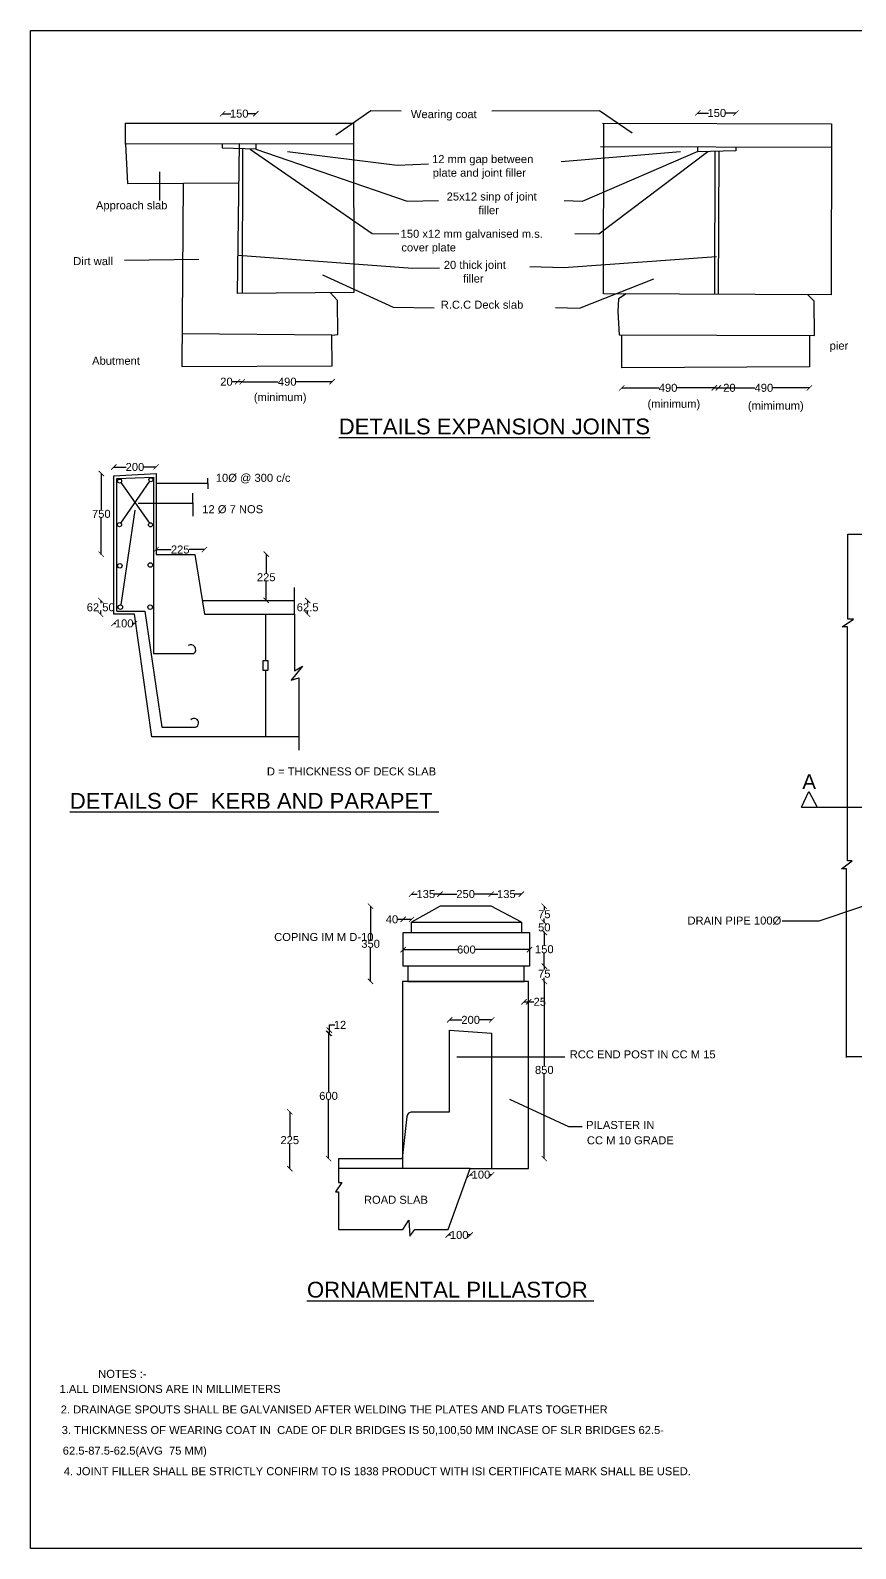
# Model space of a CAD drawing. Header units: inches. Extents: x 58228 to 94243, y -20823 to 7635.
# Drawn here: x 58228 to 73703, y -20823 to 7635 of the extents above; entities that cross this region are included whole.
import ezdxf

# ---------------------------------------------------------------- set-up
doc = ezdxf.new("R2010")
doc.units = ezdxf.units.IN
doc.header["$MEASUREMENT"] = 0
for name, color, linetype in [('DIMENSION', 255, 'Continuous'), ('DRAWING', 2, 'Continuous'), ('TEXT', 1, 'Continuous')]:
    doc.layers.add(name, color=color, linetype=linetype)
doc.styles.get("Standard").update_dxf_attribs({"font": 'arial.ttf'})
doc.dimstyles.get("Standard").update_dxf_attribs({"dimtxt": 150, "dimasz": 100, "dimexe": 0.18, "dimexo": 0.0625, "dimgap": 0.09, "dimtad": 0, "dimtih": 1, "dimtoh": 1, "dimdec": 4, "dimzin": 0, "dimdsep": 46, "dimtxsty": 'Standard', "dimblk": 'ARCHTICK', "dimcen": 0.09, "dimse1": 1, "dimse2": 1, "dimadec": 0, "dimazin": 0, "dimtfac": 1, "dimtdec": 4, "dimtofl": 0, "dimtmove": 0, "dimatfit": 3, "dimldrblk": 'ARCHTICK', "dimfxl": 0, "dimtolj": 1, "dimtzin": 0, "dimarcsym": 0})

# ---------------------------------------------------------------- blocks, each defined once
blk = doc.blocks.new('_ArchTick')
at = {"color": 0, "linetype": 'ByBlock', "const_width": 0.15}
blk.add_lwpolyline([(-0.5, -0.5), (0.5, 0.5)], dxfattribs=at)
blk = doc.blocks.new('*D2')
at = {"layer": 'Defpoints', "color": 0, "transparency": 16777216}
for p in [(62456, 6073), (61833, 5507), (62456, 5518)]:
    blk.add_point(p, dxfattribs=at)
at = {"layer": 'DIMENSION', "color": 0, "lineweight": -2, "transparency": 16777216}
for p, q in [((61833, 6073), (61986, 6073)), ((62456, 6073), (62303, 6073))]:
    blk.add_line(p, q, dxfattribs=at)
at = {"layer": 'DIMENSION', "color": 0, "lineweight": -2, "transparency": 16777216, "xscale": 100, "yscale": 100, "zscale": 100, "rotation": 180}
blk.add_blockref('_ArchTick', (61833, 6073), dxfattribs=at)
at = {"layer": 'DIMENSION', "color": 0, "lineweight": -2, "transparency": 16777216, "xscale": 100, "yscale": 100, "zscale": 100}
blk.add_blockref('_ArchTick', (62456, 6073), dxfattribs=at)
at = {"layer": 'DIMENSION', "color": 0, "transparency": 16777216, "insert": (62144, 6073), "char_height": 150, "attachment_point": 5}
blk.add_mtext('\\A1;150', dxfattribs=at)
blk = doc.blocks.new('*D3')
at = {"layer": 'Defpoints', "color": 0, "transparency": 16777216}
for p in [(62203, 2704), (63886, 1347), (62203, 1049)]:
    blk.add_point(p, dxfattribs=at)
at = {"layer": 'DIMENSION', "color": 0, "lineweight": -2, "transparency": 16777216}
for p, q in [((62203, 1049), (62876, 1049)), ((63886, 1049), (63213, 1049))]:
    blk.add_line(p, q, dxfattribs=at)
at = {"layer": 'DIMENSION', "color": 0, "lineweight": -2, "transparency": 16777216, "xscale": 100, "yscale": 100, "zscale": 100, "rotation": 180}
blk.add_blockref('_ArchTick', (62203, 1049), dxfattribs=at)
at = {"layer": 'DIMENSION', "color": 0, "lineweight": -2, "transparency": 16777216, "xscale": 100, "yscale": 100, "zscale": 100}
blk.add_blockref('_ArchTick', (63886, 1049), dxfattribs=at)
at = {"layer": 'DIMENSION', "color": 0, "transparency": 16777216, "insert": (63045, 1049), "char_height": 150, "attachment_point": 5}
blk.add_mtext('\\A1;490', dxfattribs=at)
blk = doc.blocks.new('*D4')
at = {"layer": 'Defpoints', "color": 0, "transparency": 16777216}
for p in [(62113, 2704), (62203, 2704), (62113, 1049)]:
    blk.add_point(p, dxfattribs=at)
at = {"layer": 'DIMENSION', "color": 0, "lineweight": -2, "transparency": 16777216}
for p, q in [((62113, 1049), (62013, 1049)), ((62203, 1049), (62113, 1049))]:
    blk.add_line(p, q, dxfattribs=at)
at = {"layer": 'DIMENSION', "color": 0, "lineweight": -2, "transparency": 16777216, "xscale": 100, "yscale": 100, "zscale": 100, "rotation": 180}
blk.add_blockref('_ArchTick', (62113, 1049), dxfattribs=at)
at = {"layer": 'DIMENSION', "color": 0, "lineweight": -2, "transparency": 16777216, "xscale": 100, "yscale": 100, "zscale": 100}
blk.add_blockref('_ArchTick', (62203, 1049), dxfattribs=at)
at = {"layer": 'DIMENSION', "color": 0, "transparency": 16777216, "insert": (61905, 1049), "char_height": 150, "attachment_point": 5}
blk.add_mtext('\\A1;20', dxfattribs=at)
blk = doc.blocks.new('*D5')
at = {"layer": 'Defpoints', "color": 0, "transparency": 16777216}
for p in [(71054, 2688), (69318, 1307), (71054, 934)]:
    blk.add_point(p, dxfattribs=at)
at = {"layer": 'DIMENSION', "color": 0, "lineweight": -2, "transparency": 16777216}
for p, q in [((69318, 934), (70018, 934)), ((71054, 934), (70355, 934))]:
    blk.add_line(p, q, dxfattribs=at)
at = {"layer": 'DIMENSION', "color": 0, "lineweight": -2, "transparency": 16777216, "xscale": 100, "yscale": 100, "zscale": 100, "rotation": 180}
blk.add_blockref('_ArchTick', (69318, 934), dxfattribs=at)
at = {"layer": 'DIMENSION', "color": 0, "lineweight": -2, "transparency": 16777216, "xscale": 100, "yscale": 100, "zscale": 100}
blk.add_blockref('_ArchTick', (71054, 934), dxfattribs=at)
at = {"layer": 'DIMENSION', "color": 0, "transparency": 16777216, "insert": (70186, 934), "char_height": 150, "attachment_point": 5}
blk.add_mtext('\\A1;490', dxfattribs=at)
blk = doc.blocks.new('*D6')
at = {"layer": 'Defpoints', "color": 0, "transparency": 16777216}
for p in [(71054, 2688), (71128, 2687), (71128, 934)]:
    blk.add_point(p, dxfattribs=at)
at = {"layer": 'DIMENSION', "color": 0, "lineweight": -2, "transparency": 16777216}
for p, q in [((71054, 934), (71128, 934)), ((71128, 934), (71228, 934))]:
    blk.add_line(p, q, dxfattribs=at)
at = {"layer": 'DIMENSION', "color": 0, "lineweight": -2, "transparency": 16777216, "xscale": 100, "yscale": 100, "zscale": 100, "rotation": 180}
blk.add_blockref('_ArchTick', (71054, 934), dxfattribs=at)
at = {"layer": 'DIMENSION', "color": 0, "lineweight": -2, "transparency": 16777216, "xscale": 100, "yscale": 100, "zscale": 100}
blk.add_blockref('_ArchTick', (71128, 934), dxfattribs=at)
at = {"layer": 'DIMENSION', "color": 0, "transparency": 16777216, "insert": (71336, 934), "char_height": 150, "attachment_point": 5}
blk.add_mtext('\\A1;20', dxfattribs=at)
blk = doc.blocks.new('*D7')
at = {"layer": 'Defpoints', "color": 0, "transparency": 16777216}
for p in [(71128, 2687), (72837, 1328), (72837, 934)]:
    blk.add_point(p, dxfattribs=at)
at = {"layer": 'DIMENSION', "color": 0, "lineweight": -2, "transparency": 16777216}
for p, q in [((71128, 934), (71814, 934)), ((72837, 934), (72151, 934))]:
    blk.add_line(p, q, dxfattribs=at)
at = {"layer": 'DIMENSION', "color": 0, "lineweight": -2, "transparency": 16777216, "xscale": 100, "yscale": 100, "zscale": 100, "rotation": 180}
blk.add_blockref('_ArchTick', (71128, 934), dxfattribs=at)
at = {"layer": 'DIMENSION', "color": 0, "lineweight": -2, "transparency": 16777216, "xscale": 100, "yscale": 100, "zscale": 100}
blk.add_blockref('_ArchTick', (72837, 934), dxfattribs=at)
at = {"layer": 'DIMENSION', "color": 0, "transparency": 16777216, "insert": (71983, 934), "char_height": 150, "attachment_point": 5}
blk.add_mtext('\\A1;490', dxfattribs=at)
blk = doc.blocks.new('*D8')
at = {"layer": 'Defpoints', "color": 0, "transparency": 16777216}
for p in [(71459, 6085), (70742, 5454), (71459, 5453)]:
    blk.add_point(p, dxfattribs=at)
at = {"layer": 'DIMENSION', "color": 0, "lineweight": -2, "transparency": 16777216}
for p, q in [((70742, 6085), (70942, 6085)), ((71459, 6085), (71259, 6085))]:
    blk.add_line(p, q, dxfattribs=at)
at = {"layer": 'DIMENSION', "color": 0, "lineweight": -2, "transparency": 16777216, "xscale": 100, "yscale": 100, "zscale": 100, "rotation": 180}
blk.add_blockref('_ArchTick', (70742, 6085), dxfattribs=at)
at = {"layer": 'DIMENSION', "color": 0, "lineweight": -2, "transparency": 16777216, "xscale": 100, "yscale": 100, "zscale": 100}
blk.add_blockref('_ArchTick', (71459, 6085), dxfattribs=at)
at = {"layer": 'DIMENSION', "color": 0, "transparency": 16777216, "insert": (71100, 6085), "char_height": 150, "attachment_point": 5}
blk.add_mtext('\\A1;150', dxfattribs=at)
blk = doc.blocks.new('*D9')
at = {"layer": 'Defpoints', "color": 0, "transparency": 16777216}
for p in [(60585, -550), (59793, -713), (60585, -713)]:
    blk.add_point(p, dxfattribs=at)
at = {"layer": 'DRAWING', "color": 0, "lineweight": -2, "transparency": 16777216}
for p, q in [((59793, -550), (60022, -550)), ((60585, -550), (60356, -550))]:
    blk.add_line(p, q, dxfattribs=at)
at = {"layer": 'DRAWING', "color": 0, "lineweight": -2, "transparency": 16777216, "xscale": 100, "yscale": 100, "zscale": 100, "rotation": 180}
blk.add_blockref('_ArchTick', (59793, -550), dxfattribs=at)
at = {"layer": 'DRAWING', "color": 0, "lineweight": -2, "transparency": 16777216, "xscale": 100, "yscale": 100, "zscale": 100}
blk.add_blockref('_ArchTick', (60585, -550), dxfattribs=at)
at = {"layer": 'DRAWING', "color": 0, "transparency": 16777216, "insert": (60189, -550), "char_height": 150, "attachment_point": 5}
blk.add_mtext('\\A1;200', dxfattribs=at)
blk = doc.blocks.new('*D10')
at = {"layer": 'Defpoints', "color": 0, "transparency": 16777216}
for p in [(59558, -671), (60585, -671), (60585, -2187)]:
    blk.add_point(p, dxfattribs=at)
at = {"layer": 'DRAWING', "color": 0, "lineweight": -2, "transparency": 16777216}
for p, q in [((59558, -671), (59558, -1352)), ((59558, -2187), (59558, -1506))]:
    blk.add_line(p, q, dxfattribs=at)
at = {"layer": 'DRAWING', "color": 0, "lineweight": -2, "transparency": 16777216, "xscale": 100, "yscale": 100, "zscale": 100}
for p, rotation in [((59558, -671), 90), ((59558, -2187), 270)]:
    blk.add_blockref('_ArchTick', p, dxfattribs=dict(at, rotation=rotation))
at = {"layer": 'DRAWING', "color": 0, "transparency": 16777216, "insert": (59558, -1429), "char_height": 150, "attachment_point": 5}
blk.add_mtext('\\A1;750', dxfattribs=at)
blk = doc.blocks.new('*D11')
at = {"layer": 'Defpoints', "color": 0, "transparency": 16777216}
for p in [(60585, -2187), (61491, -2097), (61491, -3310)]:
    blk.add_point(p, dxfattribs=at)
at = {"layer": 'DRAWING', "color": 0, "lineweight": -2, "transparency": 16777216}
for p, q in [((60585, -2097), (60871, -2097)), ((61491, -2097), (61206, -2097))]:
    blk.add_line(p, q, dxfattribs=at)
at = {"layer": 'DRAWING', "color": 0, "lineweight": -2, "transparency": 16777216, "xscale": 100, "yscale": 100, "zscale": 100, "rotation": 180}
blk.add_blockref('_ArchTick', (60585, -2097), dxfattribs=at)
at = {"layer": 'DRAWING', "color": 0, "lineweight": -2, "transparency": 16777216, "xscale": 100, "yscale": 100, "zscale": 100}
blk.add_blockref('_ArchTick', (61491, -2097), dxfattribs=at)
at = {"layer": 'DRAWING', "color": 0, "transparency": 16777216, "insert": (61038, -2097), "char_height": 150, "attachment_point": 5}
blk.add_mtext('\\A1;225', dxfattribs=at)
blk = doc.blocks.new('*D12')
at = {"layer": 'Defpoints', "color": 0, "transparency": 16777216}
for p in [(62641, -2182), (62651, -2182), (62641, -3050)]:
    blk.add_point(p, dxfattribs=at)
at = {"layer": 'DRAWING', "color": 0, "lineweight": -2, "transparency": 16777216}
for p, q in [((62651, -2182), (62651, -2539)), ((62651, -3050), (62651, -2693))]:
    blk.add_line(p, q, dxfattribs=at)
at = {"layer": 'DRAWING', "color": 0, "lineweight": -2, "transparency": 16777216, "xscale": 100, "yscale": 100, "zscale": 100}
for p, rotation in [((62651, -2182), 90), ((62651, -3050), 270)]:
    blk.add_blockref('_ArchTick', p, dxfattribs=dict(at, rotation=rotation))
at = {"layer": 'DRAWING', "color": 0, "transparency": 16777216, "insert": (62651, -2616), "char_height": 150, "attachment_point": 5}
blk.add_mtext('\\A1;225', dxfattribs=at)
blk = doc.blocks.new('*D13')
at = {"layer": 'Defpoints', "color": 0, "transparency": 16777216}
for p in [(59793, -3309), (60182, -3307), (60182, -3482)]:
    blk.add_point(p, dxfattribs=at)
at = {"layer": 'DRAWING', "color": 0, "lineweight": -2, "transparency": 16777216}
for p, q in [((59793, -3482), (59829, -3482)), ((60182, -3482), (60146, -3482))]:
    blk.add_line(p, q, dxfattribs=at)
at = {"layer": 'DRAWING', "color": 0, "lineweight": -2, "transparency": 16777216, "xscale": 100, "yscale": 100, "zscale": 100, "rotation": 180}
blk.add_blockref('_ArchTick', (59793, -3482), dxfattribs=at)
at = {"layer": 'DRAWING', "color": 0, "lineweight": -2, "transparency": 16777216, "xscale": 100, "yscale": 100, "zscale": 100}
blk.add_blockref('_ArchTick', (60182, -3482), dxfattribs=at)
at = {"layer": 'DRAWING', "color": 0, "transparency": 16777216, "insert": (59987, -3482), "char_height": 150, "attachment_point": 5}
blk.add_mtext('\\A1;100', dxfattribs=at)
blk = doc.blocks.new('*D14')
at = {"layer": 'Defpoints', "color": 0, "transparency": 16777216}
for p in [(59547, -3050), (61491, -3050), (61491, -3310)]:
    blk.add_point(p, dxfattribs=at)
at = {"layer": 'DRAWING', "color": 0, "lineweight": -2, "transparency": 16777216}
for p, q in [((59547, -3050), (59547, -3103)), ((59547, -3310), (59547, -3257))]:
    blk.add_line(p, q, dxfattribs=at)
at = {"layer": 'DRAWING', "color": 0, "lineweight": -2, "transparency": 16777216, "xscale": 100, "yscale": 100, "zscale": 100}
for p, rotation in [((59547, -3050), 90), ((59547, -3310), 270)]:
    blk.add_blockref('_ArchTick', p, dxfattribs=dict(at, rotation=rotation))
at = {"layer": 'DRAWING', "color": 0, "transparency": 16777216, "insert": (59547, -3180), "char_height": 150, "attachment_point": 5}
blk.add_mtext('\\A1;62.50', dxfattribs=at)
blk = doc.blocks.new('*D15')
at = {"layer": 'Defpoints', "color": 0, "transparency": 16777216}
for p in [(63181, -3050), (63181, -3310), (63427, -3310)]:
    blk.add_point(p, dxfattribs=at)
at = {"layer": 'DRAWING', "color": 0, "lineweight": -2, "transparency": 16777216}
for p, q in [((63427, -3050), (63427, -3103)), ((63427, -3310), (63427, -3257))]:
    blk.add_line(p, q, dxfattribs=at)
at = {"layer": 'DRAWING', "color": 0, "lineweight": -2, "transparency": 16777216, "xscale": 100, "yscale": 100, "zscale": 100}
for p, rotation in [((63427, -3050), 90), ((63427, -3310), 270)]:
    blk.add_blockref('_ArchTick', p, dxfattribs=dict(at, rotation=rotation))
at = {"layer": 'DRAWING', "color": 0, "transparency": 16777216, "insert": (63427, -3180), "char_height": 150, "attachment_point": 5}
blk.add_mtext('\\A1;62.5', dxfattribs=at)
blk = doc.blocks.new('*D16')
at = {"layer": 'Defpoints', "color": 0, "transparency": 16777216}
for p in [(65219, -9589), (67589, -9589), (67589, -9595)]:
    blk.add_point(p, dxfattribs=at)
at = {"layer": 'DRAWING', "color": 0, "lineweight": -2, "transparency": 16777216}
for p, q in [((65219, -9595), (66238, -9595)), ((67589, -9595), (66570, -9595))]:
    blk.add_line(p, q, dxfattribs=at)
at = {"layer": 'DRAWING', "color": 0, "lineweight": -2, "transparency": 16777216, "xscale": 100, "yscale": 100, "zscale": 100, "rotation": 180}
blk.add_blockref('_ArchTick', (65219, -9595), dxfattribs=at)
at = {"layer": 'DRAWING', "color": 0, "lineweight": -2, "transparency": 16777216, "xscale": 100, "yscale": 100, "zscale": 100}
blk.add_blockref('_ArchTick', (67589, -9595), dxfattribs=at)
at = {"layer": 'DRAWING', "color": 0, "transparency": 16777216, "insert": (66404, -9595), "char_height": 150, "attachment_point": 5}
blk.add_mtext('\\A1;600', dxfattribs=at)
blk = doc.blocks.new('*D17')
at = {"layer": 'Defpoints', "color": 0, "transparency": 16777216}
for p in [(66878, -10913), (66090, -11106), (66878, -11164)]:
    blk.add_point(p, dxfattribs=at)
at = {"layer": 'DRAWING', "color": 0, "lineweight": -2, "transparency": 16777216}
for p, q in [((66090, -10913), (66317, -10913)), ((66878, -10913), (66651, -10913))]:
    blk.add_line(p, q, dxfattribs=at)
at = {"layer": 'DRAWING', "color": 0, "lineweight": -2, "transparency": 16777216, "xscale": 100, "yscale": 100, "zscale": 100, "rotation": 180}
blk.add_blockref('_ArchTick', (66090, -10913), dxfattribs=at)
at = {"layer": 'DRAWING', "color": 0, "lineweight": -2, "transparency": 16777216, "xscale": 100, "yscale": 100, "zscale": 100}
blk.add_blockref('_ArchTick', (66878, -10913), dxfattribs=at)
at = {"layer": 'DRAWING', "color": 0, "transparency": 16777216, "insert": (66484, -10913), "char_height": 150, "attachment_point": 5}
blk.add_mtext('\\A1;200', dxfattribs=at)
blk = doc.blocks.new('*D18')
at = {"layer": 'Defpoints', "color": 0, "transparency": 16777216}
for p in [(66476, -13700), (66062, -14839), (66476, -14944)]:
    blk.add_point(p, dxfattribs=at)
at = {"layer": 'DRAWING', "color": 0, "lineweight": -2, "transparency": 16777216}
for p, q in [((66062, -14944), (66110, -14944)), ((66476, -14944), (66427, -14944))]:
    blk.add_line(p, q, dxfattribs=at)
at = {"layer": 'DRAWING', "color": 0, "lineweight": -2, "transparency": 16777216, "xscale": 100, "yscale": 100, "zscale": 100, "rotation": 180}
blk.add_blockref('_ArchTick', (66062, -14944), dxfattribs=at)
at = {"layer": 'DRAWING', "color": 0, "lineweight": -2, "transparency": 16777216, "xscale": 100, "yscale": 100, "zscale": 100}
blk.add_blockref('_ArchTick', (66476, -14944), dxfattribs=at)
at = {"layer": 'DRAWING', "color": 0, "transparency": 16777216, "insert": (66269, -14944), "char_height": 150, "attachment_point": 5}
blk.add_mtext('\\A1;100', dxfattribs=at)
blk = doc.blocks.new('*D19')
at = {"layer": 'Defpoints', "color": 0, "transparency": 16777216}
for p in [(66476, -13700), (66878, -13700), (66878, -13814)]:
    blk.add_point(p, dxfattribs=at)
at = {"layer": 'DRAWING', "color": 0, "lineweight": -2, "transparency": 16777216}
for p, q in [((66476, -13814), (66518, -13814)), ((66878, -13814), (66835, -13814))]:
    blk.add_line(p, q, dxfattribs=at)
at = {"layer": 'DRAWING', "color": 0, "lineweight": -2, "transparency": 16777216, "xscale": 100, "yscale": 100, "zscale": 100, "rotation": 180}
blk.add_blockref('_ArchTick', (66476, -13814), dxfattribs=at)
at = {"layer": 'DRAWING', "color": 0, "lineweight": -2, "transparency": 16777216, "xscale": 100, "yscale": 100, "zscale": 100}
blk.add_blockref('_ArchTick', (66878, -13814), dxfattribs=at)
at = {"layer": 'DRAWING', "color": 0, "transparency": 16777216, "insert": (66677, -13814), "char_height": 150, "attachment_point": 5}
blk.add_mtext('\\A1;100', dxfattribs=at)
blk = doc.blocks.new('*D20')
at = {"layer": 'Defpoints', "color": 0, "transparency": 16777216}
for p in [(65207, -10191), (67865, -10191), (65207, -13512)]:
    blk.add_point(p, dxfattribs=at)
at = {"layer": 'DRAWING', "color": 0, "lineweight": -2, "transparency": 16777216}
for p, q in [((67865, -10191), (67865, -11775)), ((67865, -13512), (67865, -11928))]:
    blk.add_line(p, q, dxfattribs=at)
at = {"layer": 'DRAWING', "color": 0, "lineweight": -2, "transparency": 16777216, "xscale": 100, "yscale": 100, "zscale": 100}
for p, rotation in [((67865, -10191), 90), ((67865, -13512), 270)]:
    blk.add_blockref('_ArchTick', p, dxfattribs=dict(at, rotation=rotation))
at = {"layer": 'DRAWING', "color": 0, "transparency": 16777216, "insert": (67865, -11851), "char_height": 150, "attachment_point": 5}
blk.add_mtext('\\A1;850', dxfattribs=at)
blk = doc.blocks.new('*D21')
at = {"layer": 'Defpoints', "color": 0, "transparency": 16777216}
for p in [(67485, -10191), (67571, -10191), (67571, -10574)]:
    blk.add_point(p, dxfattribs=at)
at = {"layer": 'DRAWING', "color": 0, "lineweight": -2, "transparency": 16777216}
for p, q in [((67485, -10574), (67571, -10574)), ((67571, -10574), (67671, -10574))]:
    blk.add_line(p, q, dxfattribs=at)
at = {"layer": 'DRAWING', "color": 0, "lineweight": -2, "transparency": 16777216, "xscale": 100, "yscale": 100, "zscale": 100, "rotation": 180}
blk.add_blockref('_ArchTick', (67485, -10574), dxfattribs=at)
at = {"layer": 'DRAWING', "color": 0, "lineweight": -2, "transparency": 16777216, "xscale": 100, "yscale": 100, "zscale": 100}
blk.add_blockref('_ArchTick', (67571, -10574), dxfattribs=at)
at = {"layer": 'DRAWING', "color": 0, "transparency": 16777216, "insert": (67780, -10574), "char_height": 150, "attachment_point": 5}
blk.add_mtext('\\A1;25', dxfattribs=at)
blk = doc.blocks.new('*D22')
at = {"layer": 'Defpoints', "color": 0, "transparency": 16777216}
for p in [(67589, -9904), (67865, -9904), (67865, -10191)]:
    blk.add_point(p, dxfattribs=at)
at = {"layer": 'DRAWING', "color": 0, "lineweight": -2, "transparency": 16777216}
for p, q in [((67865, -9904), (67865, -9971)), ((67865, -10191), (67865, -10124))]:
    blk.add_line(p, q, dxfattribs=at)
at = {"layer": 'DRAWING', "color": 0, "lineweight": -2, "transparency": 16777216, "xscale": 100, "yscale": 100, "zscale": 100}
for p, rotation in [((67865, -9904), 90), ((67865, -10191), 270)]:
    blk.add_blockref('_ArchTick', p, dxfattribs=dict(at, rotation=rotation))
at = {"layer": 'DRAWING', "color": 0, "transparency": 16777216, "insert": (67865, -10048), "char_height": 150, "attachment_point": 5}
blk.add_mtext('\\A1;75', dxfattribs=at)
blk = doc.blocks.new('*D23')
at = {"layer": 'Defpoints', "color": 0, "transparency": 16777216}
for p in [(67589, -9273), (67865, -9273), (67589, -9904)]:
    blk.add_point(p, dxfattribs=at)
at = {"layer": 'DRAWING', "color": 0, "lineweight": -2, "transparency": 16777216}
for p, q in [((67865, -9273), (67865, -9512)), ((67865, -9904), (67865, -9665))]:
    blk.add_line(p, q, dxfattribs=at)
at = {"layer": 'DRAWING', "color": 0, "lineweight": -2, "transparency": 16777216, "xscale": 100, "yscale": 100, "zscale": 100}
for p, rotation in [((67865, -9273), 90), ((67865, -9904), 270)]:
    blk.add_blockref('_ArchTick', p, dxfattribs=dict(at, rotation=rotation))
at = {"layer": 'DRAWING', "color": 0, "transparency": 16777216, "insert": (67865, -9589), "char_height": 150, "attachment_point": 5}
blk.add_mtext('\\A1;150', dxfattribs=at)
blk = doc.blocks.new('*D24')
at = {"layer": 'Defpoints', "color": 0, "transparency": 16777216}
for p in [(67435, -9084), (67865, -9084), (67589, -9273)]:
    blk.add_point(p, dxfattribs=at)
at = {"layer": 'DRAWING', "color": 0, "lineweight": -2, "transparency": 16777216}
for p, q in [((67865, -9084), (67865, -9102)), ((67865, -9273), (67865, -9255))]:
    blk.add_line(p, q, dxfattribs=at)
at = {"layer": 'DRAWING', "color": 0, "lineweight": -2, "transparency": 16777216, "xscale": 100, "yscale": 100, "zscale": 100}
for p, rotation in [((67865, -9084), 90), ((67865, -9273), 270)]:
    blk.add_blockref('_ArchTick', p, dxfattribs=dict(at, rotation=rotation))
at = {"layer": 'DRAWING', "color": 0, "transparency": 16777216, "insert": (67865, -9179), "char_height": 150, "attachment_point": 5}
blk.add_mtext('\\A1;50', dxfattribs=at)
blk = doc.blocks.new('*D25')
at = {"layer": 'Defpoints', "color": 0, "transparency": 16777216}
for p in [(66870, -8783), (67865, -8783), (67435, -9084)]:
    blk.add_point(p, dxfattribs=at)
at = {"layer": 'DRAWING', "color": 0, "lineweight": -2, "transparency": 16777216}
for p, q in [((67865, -8783), (67865, -8857)), ((67865, -9084), (67865, -9010))]:
    blk.add_line(p, q, dxfattribs=at)
at = {"layer": 'DRAWING', "color": 0, "lineweight": -2, "transparency": 16777216, "xscale": 100, "yscale": 100, "zscale": 100}
for p, rotation in [((67865, -8783), 90), ((67865, -9084), 270)]:
    blk.add_blockref('_ArchTick', p, dxfattribs=dict(at, rotation=rotation))
at = {"layer": 'DRAWING', "color": 0, "transparency": 16777216, "insert": (67865, -8933), "char_height": 150, "attachment_point": 5}
blk.add_mtext('\\A1;75', dxfattribs=at)
blk = doc.blocks.new('*D26')
at = {"layer": 'Defpoints', "color": 0, "transparency": 16777216}
for p in [(63819, -11164), (66878, -11164), (65207, -13512)]:
    blk.add_point(p, dxfattribs=at)
at = {"layer": 'DRAWING', "color": 0, "lineweight": -2, "transparency": 16777216}
for p, q in [((63819, -11164), (63819, -12261)), ((63819, -13512), (63819, -12415))]:
    blk.add_line(p, q, dxfattribs=at)
at = {"layer": 'DRAWING', "color": 0, "lineweight": -2, "transparency": 16777216, "xscale": 100, "yscale": 100, "zscale": 100}
for p, rotation in [((63819, -11164), 90), ((63819, -13512), 270)]:
    blk.add_blockref('_ArchTick', p, dxfattribs=dict(at, rotation=rotation))
at = {"layer": 'DRAWING', "color": 0, "transparency": 16777216, "insert": (63819, -12338), "char_height": 150, "attachment_point": 5}
blk.add_mtext('\\A1;600', dxfattribs=at)
blk = doc.blocks.new('*D27')
at = {"layer": 'Defpoints', "color": 0, "transparency": 16777216}
for p in [(63835, -11106), (66090, -11106), (66878, -11164)]:
    blk.add_point(p, dxfattribs=at)
at = {"layer": 'DRAWING', "color": 0, "lineweight": -2, "transparency": 16777216}
for p, q in [((63835, -11106), (63835, -11006)), ((63835, -11006), (63935, -11006)), ((63835, -11164), (63835, -11106))]:
    blk.add_line(p, q, dxfattribs=at)
at = {"layer": 'DRAWING', "color": 0, "lineweight": -2, "transparency": 16777216, "xscale": 100, "yscale": 100, "zscale": 100}
for p, rotation in [((63835, -11106), 90), ((63835, -11164), 270)]:
    blk.add_blockref('_ArchTick', p, dxfattribs=dict(at, rotation=rotation))
at = {"layer": 'DRAWING', "color": 0, "transparency": 16777216, "insert": (64034, -11006), "char_height": 150, "attachment_point": 5}
blk.add_mtext('\\A1;12', dxfattribs=at)
blk = doc.blocks.new('*D28')
at = {"layer": 'Defpoints', "color": 0, "transparency": 16777216}
for p in [(63092, -12633), (65500, -12633), (65207, -13700)]:
    blk.add_point(p, dxfattribs=at)
at = {"layer": 'DRAWING', "color": 0, "lineweight": -2, "transparency": 16777216}
for p, q in [((63092, -12633), (63092, -13090)), ((63092, -13700), (63092, -13243))]:
    blk.add_line(p, q, dxfattribs=at)
at = {"layer": 'DRAWING', "color": 0, "lineweight": -2, "transparency": 16777216, "xscale": 100, "yscale": 100, "zscale": 100}
for p, rotation in [((63092, -12633), 90), ((63092, -13700), 270)]:
    blk.add_blockref('_ArchTick', p, dxfattribs=dict(at, rotation=rotation))
at = {"layer": 'DRAWING', "color": 0, "transparency": 16777216, "insert": (63092, -13167), "char_height": 150, "attachment_point": 5}
blk.add_mtext('\\A1;225', dxfattribs=at)
blk = doc.blocks.new('*D29')
at = {"layer": 'Defpoints', "color": 0, "transparency": 16777216}
for p in [(64608, -8783), (65910, -8783), (65207, -10191)]:
    blk.add_point(p, dxfattribs=at)
at = {"layer": 'DRAWING', "color": 0, "lineweight": -2, "transparency": 16777216}
for p, q in [((64608, -8783), (64608, -9410)), ((64608, -10191), (64608, -9564))]:
    blk.add_line(p, q, dxfattribs=at)
at = {"layer": 'DRAWING', "color": 0, "lineweight": -2, "transparency": 16777216, "xscale": 100, "yscale": 100, "zscale": 100}
for p, rotation in [((64608, -8783), 90), ((64608, -10191), 270)]:
    blk.add_blockref('_ArchTick', p, dxfattribs=dict(at, rotation=rotation))
at = {"layer": 'DRAWING', "color": 0, "transparency": 16777216, "insert": (64608, -9487), "char_height": 150, "attachment_point": 5}
blk.add_mtext('\\A1;350', dxfattribs=at)
blk = doc.blocks.new('*D30')
at = {"layer": 'Defpoints', "color": 0, "transparency": 16777216}
for p in [(65377, -9028), (65219, -9273), (65377, -9273)]:
    blk.add_point(p, dxfattribs=at)
at = {"layer": 'DRAWING', "color": 0, "lineweight": -2, "transparency": 16777216}
for p, q in [((65219, -9028), (65119, -9028)), ((65377, -9028), (65219, -9028))]:
    blk.add_line(p, q, dxfattribs=at)
at = {"layer": 'DRAWING', "color": 0, "lineweight": -2, "transparency": 16777216, "xscale": 100, "yscale": 100, "zscale": 100, "rotation": 180}
blk.add_blockref('_ArchTick', (65219, -9028), dxfattribs=at)
at = {"layer": 'DRAWING', "color": 0, "lineweight": -2, "transparency": 16777216, "xscale": 100, "yscale": 100, "zscale": 100}
blk.add_blockref('_ArchTick', (65377, -9028), dxfattribs=at)
at = {"layer": 'DRAWING', "color": 0, "transparency": 16777216, "insert": (65009, -9028), "char_height": 150, "attachment_point": 5}
blk.add_mtext('\\A1;40', dxfattribs=at)
blk = doc.blocks.new('*D31')
at = {"layer": 'Defpoints', "color": 0, "transparency": 16777216}
for p in [(65910, -8555), (65910, -8783), (65377, -9084)]:
    blk.add_point(p, dxfattribs=at)
at = {"layer": 'DRAWING', "color": 0, "lineweight": -2, "transparency": 16777216}
for p, q in [((65377, -8555), (65484, -8555)), ((65910, -8555), (65803, -8555))]:
    blk.add_line(p, q, dxfattribs=at)
at = {"layer": 'DRAWING', "color": 0, "lineweight": -2, "transparency": 16777216, "xscale": 100, "yscale": 100, "zscale": 100, "rotation": 180}
blk.add_blockref('_ArchTick', (65377, -8555), dxfattribs=at)
at = {"layer": 'DRAWING', "color": 0, "lineweight": -2, "transparency": 16777216, "xscale": 100, "yscale": 100, "zscale": 100}
blk.add_blockref('_ArchTick', (65910, -8555), dxfattribs=at)
at = {"layer": 'DRAWING', "color": 0, "transparency": 16777216, "insert": (65643, -8555), "char_height": 150, "attachment_point": 5}
blk.add_mtext('\\A1;135', dxfattribs=at)
blk = doc.blocks.new('*D32')
at = {"layer": 'Defpoints', "color": 0, "transparency": 16777216}
for p in [(65910, -8783), (66870, -8555), (66870, -8783)]:
    blk.add_point(p, dxfattribs=at)
at = {"layer": 'DRAWING', "color": 0, "lineweight": -2, "transparency": 16777216}
for p, q in [((65910, -8555), (66224, -8555)), ((66870, -8555), (66557, -8555))]:
    blk.add_line(p, q, dxfattribs=at)
at = {"layer": 'DRAWING', "color": 0, "lineweight": -2, "transparency": 16777216, "xscale": 100, "yscale": 100, "zscale": 100, "rotation": 180}
blk.add_blockref('_ArchTick', (65910, -8555), dxfattribs=at)
at = {"layer": 'DRAWING', "color": 0, "lineweight": -2, "transparency": 16777216, "xscale": 100, "yscale": 100, "zscale": 100}
blk.add_blockref('_ArchTick', (66870, -8555), dxfattribs=at)
at = {"layer": 'DRAWING', "color": 0, "transparency": 16777216, "insert": (66390, -8555), "char_height": 150, "attachment_point": 5}
blk.add_mtext('\\A1;250', dxfattribs=at)
blk = doc.blocks.new('*D33')
at = {"layer": 'Defpoints', "color": 0, "transparency": 16777216}
for p in [(66870, -8783), (67435, -8555), (67435, -9084)]:
    blk.add_point(p, dxfattribs=at)
at = {"layer": 'DRAWING', "color": 0, "lineweight": -2, "transparency": 16777216}
for p, q in [((66870, -8555), (66993, -8555)), ((67435, -8555), (67312, -8555))]:
    blk.add_line(p, q, dxfattribs=at)
at = {"layer": 'DRAWING', "color": 0, "lineweight": -2, "transparency": 16777216, "xscale": 100, "yscale": 100, "zscale": 100, "rotation": 180}
blk.add_blockref('_ArchTick', (66870, -8555), dxfattribs=at)
at = {"layer": 'DRAWING', "color": 0, "lineweight": -2, "transparency": 16777216, "xscale": 100, "yscale": 100, "zscale": 100}
blk.add_blockref('_ArchTick', (67435, -8555), dxfattribs=at)
at = {"layer": 'DRAWING', "color": 0, "transparency": 16777216, "insert": (67153, -8555), "char_height": 150, "attachment_point": 5}
blk.add_mtext('\\A1;135', dxfattribs=at)

msp = doc.modelspace()

# ---------------------------------------------------------------- linework, layer by layer
at = {"layer": 'DIMENSION', "color": 0}
msp.add_lwpolyline([(60013.24096, 5896.3632), (64289.02772, 5896.3632)], dxfattribs=at)
at = {"layer": 'DRAWING', "color": 0}
for points in [[(58227.72185, 7634.59362), (84235.53717, 7634.59362), (84235.53717, -20823.14614), (58227.72185, -20823.14614)], [(62592.58293, -4177.33364), (62682.6922, -4177.33364), (62682.6922, -4361.71809), (62592.58293, -4361.71809)], [(65309.18655, -10191.4427), (67484.609, -10191.4427), (67484.609, -9904.14372), (65309.18655, -9904.14372)]]:
    msp.add_lwpolyline(points, close=True, dxfattribs=at)
for points in [[(63956.99083, 5673.72681), (64613.813, 6131.29693), (65179.76287, 6126.55519)], [(69512.85122, 5707.8614), (68901.23636, 6123.8745), (66882.73616, 6120.68231)], [(60004.41897, 5896.35814), (64289.02441, 5898.81414), (64293.31485, 2721.86674), (62113.07416, 2703.74748), (62150.5689, 5508.31774), (60013.46872, 5499.02153), (60013.24096, 5896.3632)], [(68953.70048, 5895.75609), (73250.41898, 5884.74233), (73241.55554, 2678.90923), (68973.47303, 2696.02133), (68981.67471, 5895.68438)], [(60014.96934, 5499.02805), (60047.60106, 4764.38096), (62140.7641, 4774.92826)], [(62455.89963, 5508.73009), (62457.64866, 5406.47351), (61833.47244, 5423.65364), (61833.11016, 5506.93682)], [(62150.5689, 5508.31774), (64289.54787, 5511.20641)], [(62203.37269, 2704.49792), (62210.40287, 5413.27883)], [(62347.34564, 5409.50955), (64637.26264, 3829.49203), (65135.22782, 3822.6718)], [(68916.4912, 5458.98684), (73249.20874, 5447.00781)], [(71459.26817, 5451.95661), (71459.13181, 5378.47647), (70741.27491, 5359.54389), (70741.5359, 5453.94099)], [(62457.64866, 5406.47351), (65292.61756, 4435.25219), (65881.66219, 4444.57918)], [(63050.0605, 5366.83135), (65105.12863, 5105.77268), (65694.14441, 5135.86139)], [(70416.7486, 5358.32822), (68183.79124, 5172.89136)], [(70741.29282, 5366.02193), (68574.03909, 4430.04101), (68235.4336, 4441.29225)], [(68438.14076, 3828.34333), (68886.20686, 3817.92553), (70930.61817, 5364.53759)], [(71064.84615, 5369.01018), (71054.09528, 2687.5377)], [(71138.50698, 5369.01018), (71127.75611, 2687.5377)], [(60651.41626, 4984.83644), (60651.41626, 4445.45102)], [(61094.18258, 4769.65461), (61067.6293, 1335.3128), (63885.70014, 1347.41493), (63880.69722, 1921.816), (63995.54269, 1936.80426), (63985.34737, 2568.60812), (63850.8746, 2718.18977)], [(62122.64382, 3419.54923), (65392.95373, 3179.16867), (65898.65186, 3183.48619)], [(61385.18466, 3338.51025), (59991.40936, 3319.664)], [(71092.27093, 3390.51092), (68232.23036, 3183.06797), (67593.25039, 3202.76547)], [(63703.91869, 3055.23617), (65032.16238, 2445.36117), (65802.54199, 2430.92676)], [(68075.11311, 2437.54506), (68527.92761, 2427.36983), (69918.52772, 2978.96843)], [(69397.25269, 2694.32226), (69257.99456, 2600.97808), (69247.06159, 2363.15418), (69269.64364, 1925.60275), (72929.67544, 1917.75081), (72923.70548, 2556.96017), (72808.89763, 2680.6439)], [(63880.69722, 1921.816), (61072.33184, 1943.52942)], [(72840.01246, 1917.94316), (72837.32834, 1327.62701), (69318.21885, 1306.92909), (69319.54588, 1925.49569)], [(59792.89811, -3309.35097), (59792.89811, -712.99364), (60585.27885, -671.4415), (60585.27885, -2186.60932), (61309.19687, -2186.60932), (61491.34492, -3309.61208), (63180.56622, -3309.61208), (63180.56622, -4368.83032), (63333.72458, -4279.72877), (63116.47454, -4542.46432), (63262.83251, -4499.0558), (63262.83251, -5858.03909)], [(60461.53676, -815.80798), (59920.85854, -1599.4694)], [(59926.35265, -841.57293), (60459.22645, -1602.90246)], [(60585.27885, -853.82038), (61552.81424, -853.82038), (61552.81424, -761.27527)], [(60249.848, -1225.31226), (61275.62646, -1225.31226), (61275.62646, -1042.73277)], [(61552.81424, -853.82038), (61552.81424, -960.5194)], [(60184.23348, -1357.85227), (59921.59375, -3134.90607)], [(61275.62646, -1225.31226), (61275.62646, -1469.95179)], [(73532.26031, -11618.7148), (73532.26031, -8080.35481), (73438.31507, -8080.35481), (73638.52415, -7933.83006), (73547.73156, -7933.83006), (73547.73156, -3545.29196), (73453.33306, -3545.29196), (73664.05805, -3398.65119), (73555.06251, -3398.65119), (73555.06251, -1806.76956), (76229.36609, -1806.76956)], [(63180.56622, -3309.61208), (63180.56622, -2809.41955)], [(61449.26257, -3050.16053), (63180.56622, -3050.16053)], [(63262.83251, -5608.35523), (60504.41891, -5608.35523), (60181.67652, -3307.10525), (59792.89811, -3307.10525)], [(62635.64518, -3309.61208), (62635.64518, -4177.33364)], [(62635.64518, -4361.71809), (62635.64518, -5608.35523)], [(72689.37279, -6922.96702), (72827.40753, -6632.01664), (72980.50818, -6922.96702)], [(72689.37279, -6922.96702), (81821.49902, -6922.96702), (81667.23427, -6641.74934), (81535.72961, -6922.96702)], [(78407.04569, -7250.63606), (73010.5251, -9064.94951), (72326.69168, -9064.94951)], [(67434.69102, -9083.89994), (66870.44132, -8782.52256), (65910.23291, -8782.52256), (65376.53837, -9083.89994)], [(65376.53837, -9273.10521), (65376.53837, -9083.89994), (67434.69102, -9083.89994), (67434.69102, -9273.10521)], [(65309.18655, -9904.14372), (65219.27478, -9904.14372), (65219.27478, -9273.10521), (67589.30604, -9273.10521), (67589.30604, -9904.14372), (67484.609, -9904.14372)], [(66475.94827, -13700.35168), (67570.54527, -13700.35168), (67570.54527, -10191.4427), (65207.19261, -10191.4427), (65207.19261, -13700.35168)], [(66224.2883, -11602.98538), (68248.85254, -11602.98538)], [(76174.20181, -11606.91333), (73532.26031, -11606.91333)], [(67211.90822, -12397.33416), (68316.36374, -12911.49631), (68573.74286, -12911.49631)], [(64004.94209, -13511.52744), (64004.94209, -13960.24498), (64068.67345, -13960.24498), (63948.601, -14134.72906), (64004.94209, -14134.72906), (64004.94209, -14838.64094), (65210.27298, -14838.64094), (65322.19005, -14667.07906), (65340.58758, -14964.21877), (65435.64055, -14838.64094), (66061.6643, -14838.64094), (66475.94827, -13700.35168), (64004.94209, -13700.35168)], [(64004.94209, -13511.52744), (65207.19261, -13511.52744)]]:
    msp.add_lwpolyline(points, dxfattribs=at)
for points in [[(59850.81024, -3248.70925), (59850.81024, -764.53571), (60535.36167, -737.54108), (60535.36167, -4043.94247), (61291.71987, -4043.94247, 0.9776342986), (61189.25362, -3894.8799, 1.4547480139)], [(59850.81024, -3248.70925), (60372.13192, -3248.70925), (60691.83762, -5426.63738), (61324.3978, -5426.63738, 1.2589341398), (61239.97247, -5285.6432, -14.8129864175)], [(65207.19261, -13511.52744), (65294.11163, -12723.64044, -0.4123738348), (65406.57329, -12632.94491), (66089.80175, -12632.94491), (66089.80175, -11106.26028), (66877.736, -11164.43784), (66877.736, -13700.35168)]]:
    msp.add_lwpolyline(points, format="xyb", dxfattribs=at)
for centre, radius in [((59901.88676, -812.56579), 37.94725), ((60488.05057, -788.66002), 37.94725), ((59899.30863, -1630.70393), 37.94725), ((60480.98621, -1633.99115), 37.94725), ((59905.90479, -2400.9939), 42.12882), ((60477.54951, -2385.37791), 42.12882), ((59915.43423, -3176.58217), 42.12882), ((60474.54035, -3176.58217), 42.12882)]:
    msp.add_circle(centre, radius, dxfattribs=at)

# ---------------------------------------------------------------- texts
at = {"layer": 'TEXT', "color": 0}
for s, height, p in [('Wearing coat', 150, (65363.53561, 5989.53731)), ('12 mm gap between ', 150, (65760.27046, 5147.3679)), ('plate and joint filler', 150, (65773.35964, 4891.13448)), ('25x12 sinp of joint ', 150, (66034.12419, 4445.44724)), ('Approach slab', 150, (59458.0336, 4280.63414)), ('          filler', 150, (66047.21337, 4189.21382)), ('150 x12 mm galvanised m.s.', 150, (65171.21072, 3747.17574)), ('cover plate', 150, (65184.2999, 3490.94232)), ('Dirt wall', 150, (59031.3298, 3234.33959)), ('20 thick joint ', 150, (65980.56346, 3164.06469)), ('      filler', 150, (65993.65265, 2907.83127)), ('R.C.C Deck slab', 150, (65923.47349, 2417.74927)), ('pier', 150, (73215.38185, 1650.13328)), ('Abutment', 150, (59385.41721, 1366.72496)), ('(minimum)', 150, (62417.92293, 685.23434)), ('(minimum)', 150, (69799.99746, 560.60035)), ('(mimimum)', 150, (71682.65557, 526.54848)), ('%%UDETAILS EXPANSION JOINTS', 296.120123, (64010.13783, 62.20866)), ('10Ø @ 300 c/c', 150, (61705.38642, -827.02927)), ('12 Ø 7 NOS', 150, (61451.86069, -1415.447)), ('D = THICKNESS OF DECK SLAB', 150, (62663.34266, -6330.11736)), ('A', 274.43374, (72704.01011, -6583.55069)), ('%%UDETAILS OF  KERB AND PARAPET ', 296.120123, (58967.13189, -6955.39508)), ('DRAIN PIPE 100Ø', 150, (70550.27108, -9125.65575)), ('COPING IM M D-10', 150, (62799.65936, -9433.64355)), ('RCC END POST IN CC M 15 ', 150, (68341.46282, -11633.58299)), ('PILASTER IN ', 150, (68648.86208, -12956.77098)), ('CC M 10 GRADE', 150, (68663.56834, -13244.66018)), ('ROAD SLAB', 150, (64483.48877, -14359.16059)), ('%%UORNAMENTAL PILLASTOR ', 296.120123, (63414.97742, -16117.2793)), ('NOTES :-', 150, (59499.5787, -17622.12263)), ('1.ALL DIMENSIONS ARE IN MILLIMETERS', 150, (58776.59653, -17904.32189)), ('2. DRAINAGE SPOUTS SHALL BE GALVANISED AFTER WELDING THE PLATES AND FLATS TOGETHER', 150, (58796.29784, -18289.99399)), ('3. THICKMNESS OF WEARING COAT IN  CADE OF DLR BRIDGES IS 50,100,50 MM INCASE OF SLR BRIDGES 62.5-', 150, (58815.99914, -18675.6661)), ('62.5-87.5-62.5(AVG  75 MM)', 150, (58835.70044, -19061.3382)), ('4. JOINT FILLER SHALL BE STRICTLY CONFIRM TO IS 1838 PRODUCT WITH ISI CERTIFICATE MARK SHALL BE USED. ', 150, (58855.40175, -19447.0103))]:
    msp.add_text(s, height=height, dxfattribs=at).set_placement(p)

# ---------------------------------------------------------------- dimensions: what is measured, and where the dimension line sits
at = {"layer": 'DIMENSION', "color": 0}
for base, p1, p2, text, picture, middle in [((62455.74814, 6072.99838), (61833.11016, 5506.93682), (62455.74814, 5517.58667), '150', '*D2', (62144.42915, 6072.99838)), ((71459.26938, 6085.49027), (70741.5359, 5453.94099), (71459.26938, 5452.60905), '150', '*D8', (71100.40264, 6085.49027)), ((62113.07416, 1049.18582), (62203.37269, 2704.49792), (62113.07416, 2703.74748), '20', '*D4', (61904.52577, 1049.18582)), ((62203.37269, 1049.18582), (63885.70014, 1347.41493), (62203.37269, 2704.49792), '490', '*D3', (63044.53642, 1049.18582)), ((71054.09584, 933.94815), (69318.21885, 1306.92909), (71054.09584, 2687.67945), '490', '*D5', (70186.15735, 933.94815)), ((71127.75492, 933.94815), (71054.09528, 2687.5377), (71127.75492, 2687.24237), '20', '*D6', (71336.30331, 933.94815)), ((72837.32834, 933.94815), (71127.75492, 2687.24237), (72837.32834, 1327.62701), '490', '*D7', (71982.54163, 933.94815))]:
    dim = msp.add_linear_dim(base=base, p1=p1, p2=p2, text=text, dimstyle='Standard', dxfattribs=at)
    dim.commit()
    dim.dimension.update_dxf_attribs({"geometry": picture, "text_midpoint": middle})
at = {"layer": 'DRAWING', "color": 0}
for base, p1, p2, text, picture, middle in [((60585.27885, -549.88269), (59792.89811, -712.99364), (60585.27885, -712.99364), '200', '*D9', (60189.08848, -549.88269)), ((61491.34492, -2096.77327), (60585.27885, -2186.60932), (61491.34492, -3309.61208), '225', '*D11', (61038.31188, -2096.77327)), ((60181.67652, -3481.77666), (59792.89811, -3309.35097), (60181.67652, -3307.10525), '100', '*D13', (59987.28731, -3481.77666)), ((65910.23291, -8555.09947), (65376.53837, -9083.89994), (65910.23291, -8782.52256), '135', '*D31', (65643.38564, -8555.09947)), ((66870.44132, -8555.09947), (65910.23291, -8782.52256), (66870.44132, -8782.52256), '250', '*D32', (66390.33711, -8555.09947)), ((67434.69102, -8555.09947), (66870.44132, -8782.52256), (67434.69102, -9083.89994), '135', '*D33', (67152.56617, -8555.09947)), ((67589.30604, -9594.98649), (65219.27478, -9588.62447), (67589.30604, -9588.62447), '600', '*D16', (66404.29041, -9594.98649)), ((67570.54527, -10574.04348), (67484.609, -10191.4427), (67570.54527, -10191.4427), '25', '*D21', (67779.91221, -10574.04348)), ((66877.736, -10912.86552), (66089.80175, -11106.26028), (66877.736, -11164.43784), '200', '*D17', (66483.76888, -10912.86552)), ((66475.94827, -14943.98754), (66061.6643, -14838.64094), (66475.94827, -13700.35168), '100', '*D18', (66268.80629, -14943.98754)), ((66877.736, -13813.87828), (66475.94827, -13700.35168), (66877.736, -13700.35168), '100', '*D19', (66676.84214, -13813.87828))]:
    dim = msp.add_linear_dim(base=base, p1=p1, p2=p2, text=text, dimstyle='Standard', dxfattribs=at)
    dim.commit()
    dim.dimension.update_dxf_attribs({"geometry": picture, "text_midpoint": middle})
for base, p1, p2, text, picture, middle in [((59557.87164, -671.4415), (60585.27885, -2186.60932), (60585.27885, -671.4415), '750', '*D10', (59557.87164, -1429.02541)), ((62651.46881, -2182.06182), (62640.79591, -3050.16053), (62640.79591, -2182.06182), '225', '*D12', (62651.46881, -2616.11117)), ((59547.28399, -3050.16053), (61491.34492, -3309.61208), (61491.34492, -3050.16053), '62.50', '*D14', (59547.28399, -3179.8863)), ((63426.51631, -3309.61208), (63180.56622, -3050.16053), (63180.56622, -3309.61208), '62.5', '*D15', (63426.51631, -3179.8863)), ((64608.45196, -8782.52256), (65207.19261, -10191.4427), (65910.23291, -8782.52256), '350', '*D29', (64608.45196, -9486.98263)), ((67864.97627, -8782.52256), (67434.69102, -9083.89994), (66870.44132, -8782.52256), '75', '*D25', (67864.97627, -8933.21125)), ((67864.97627, -9083.89994), (67589.30604, -9273.10521), (67434.69102, -9083.89994), '50', '*D24', (67864.97627, -9178.50257)), ((67864.97627, -9273.10521), (67589.30604, -9904.14372), (67589.30604, -9273.10521), '150', '*D23', (67864.97627, -9588.62447)), ((67864.97627, -9904.14372), (67864.97627, -10191.4427), (67589.30604, -9904.14372), '75', '*D22', (67864.97627, -10047.79321)), ((67864.97627, -10191.4427), (65207.19261, -13511.52744), (65207.19261, -10191.4427), '850', '*D20', (67864.97627, -11851.48507)), ((63834.51059, -11106.26028), (66877.736, -11164.43784), (66089.80175, -11106.26028), '12', '*D27', (64034.20837, -11006.26028)), ((63819.2673, -11164.43784), (65207.19261, -13511.52744), (66877.736, -11164.43784), '600', '*D26', (63819.2673, -12337.98264)), ((63091.67348, -12632.94491), (65207.19261, -13700.35168), (65500.24055, -12632.94491), '225', '*D28', (63091.67348, -13166.6483))]:
    dim = msp.add_linear_dim(base=base, p1=p1, p2=p2, angle=90, text=text, dimstyle='Standard', dxfattribs=at)
    dim.commit()
    dim.dimension.update_dxf_attribs({"geometry": picture, "text_midpoint": middle})
dim = msp.add_linear_dim(base=(65376.53837, -9027.99877), p1=(65219.27478, -9273.10521), p2=(65376.53837, -9273.10521), text='40', dimstyle='Standard', dxfattribs=at)
dim.commit()
dim.dimension.update_dxf_attribs({"geometry": '*D30', "text_midpoint": (65008.98696, -9027.99877), "dimtype": 160})

doc.saveas('drawing.dxf')
